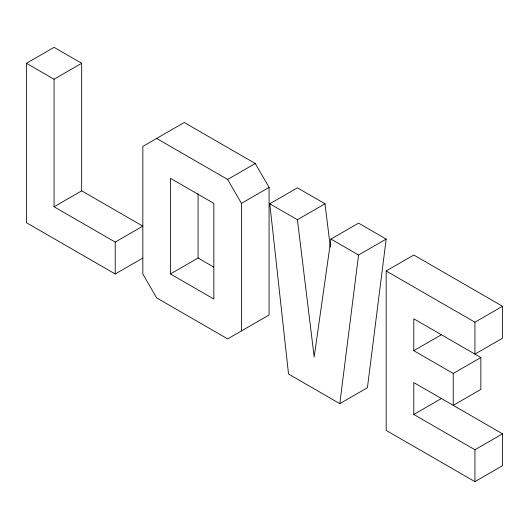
<?xml version="1.0" encoding="UTF-8"?>
<svg xmlns="http://www.w3.org/2000/svg" width="529" height="529" viewBox="0 0 529 529"><rect width="100%" height="100%" fill="white"/><g stroke="black" fill="none" stroke-linecap="round" stroke-linejoin="round"><path stroke-width="0.79" d="M269.79 203.777L288.53 374.036L339.816 403.647L358.556 255.024L386.17 239.082L358.556 223.139L330.936 239.082L314.173 356.956L297.404 219.72L269.79 203.777L297.404 187.835L325.018 203.777L330.308 247.069M386.17 239.082L367.43 387.704L339.816 403.647M142.83 258.033L115.216 273.976L26.45 222.729L26.45 63.288L54.064 47.345L81.684 63.288L81.684 190.837L142.83 226.141L115.216 242.09L54.064 206.786L54.064 79.231L81.684 63.288M54.064 206.786L81.684 190.837M156.637 138.453L227.649 179.45L255.269 163.507L269.076 187.418L269.076 314.973L227.649 338.891L156.637 297.893L142.83 273.976L142.83 146.421L184.257 122.51L255.269 163.507M241.455 330.916L241.455 203.367L269.076 187.418M170.444 273.976L213.842 299.03L213.842 203.367L170.444 178.313L170.444 273.976L198.064 258.033L213.716 267.066M297.404 219.72L325.018 203.777M386.17 270.967L413.784 255.024L502.55 306.271L502.55 338.163L474.936 354.106L474.936 322.214L386.17 270.967L386.17 430.408L474.936 481.654L502.55 465.712L502.55 433.826L413.784 382.579L413.784 414.465L474.936 449.769L502.55 433.826M413.784 350.687L453.234 373.467L453.234 405.353L480.854 389.41L480.854 357.525L413.784 318.802L413.784 350.687L441.398 334.745M474.936 322.214L502.55 306.271M453.234 373.467L480.854 357.525M413.784 414.465L441.398 398.522M26.45 63.288L54.064 79.231M330.936 239.082L358.556 255.024M227.649 179.45L241.455 203.367M474.936 449.769L474.936 481.654M198.064 193.707L198.064 258.033M115.216 242.09L115.216 273.976"/></g></svg>
